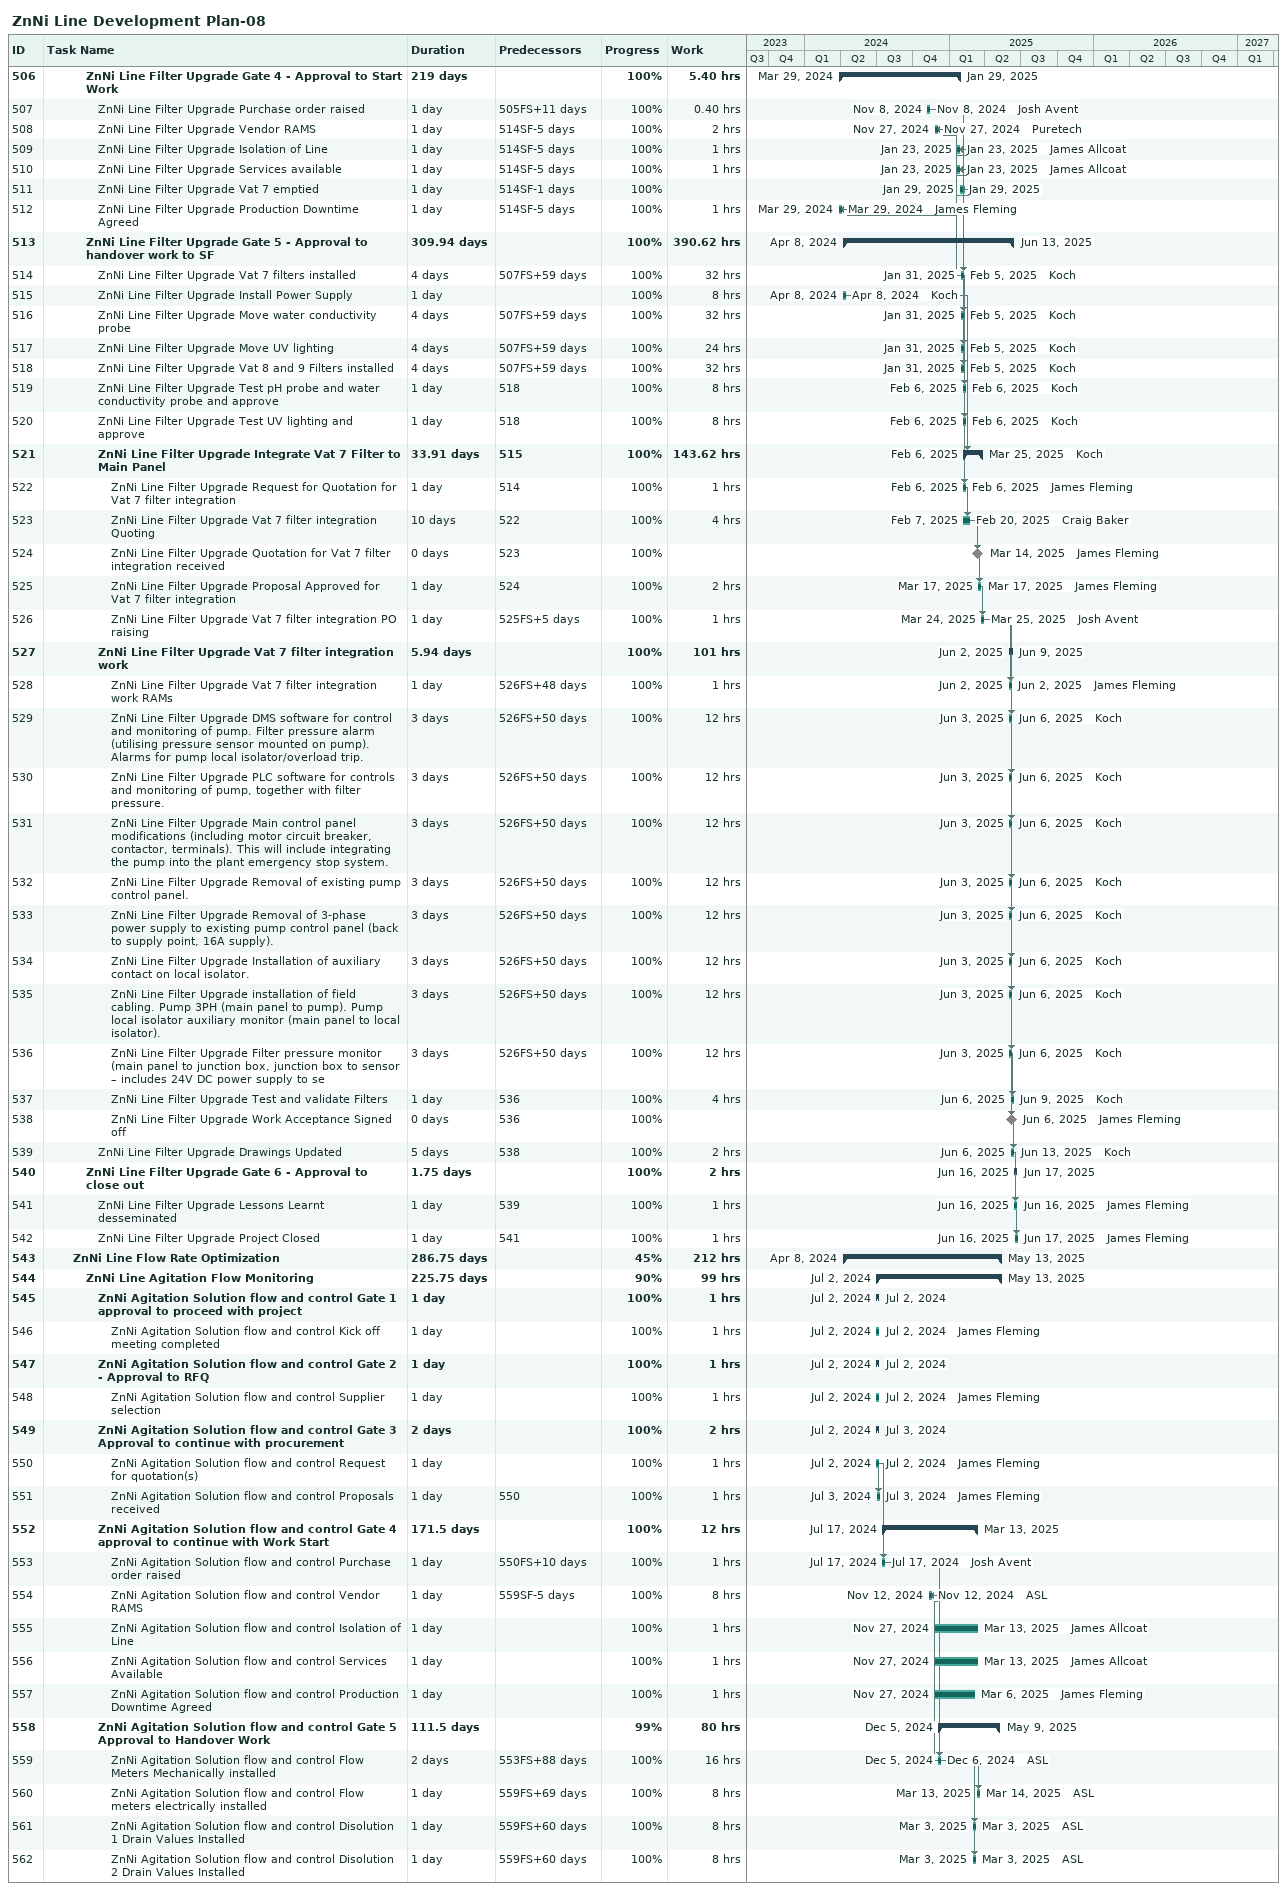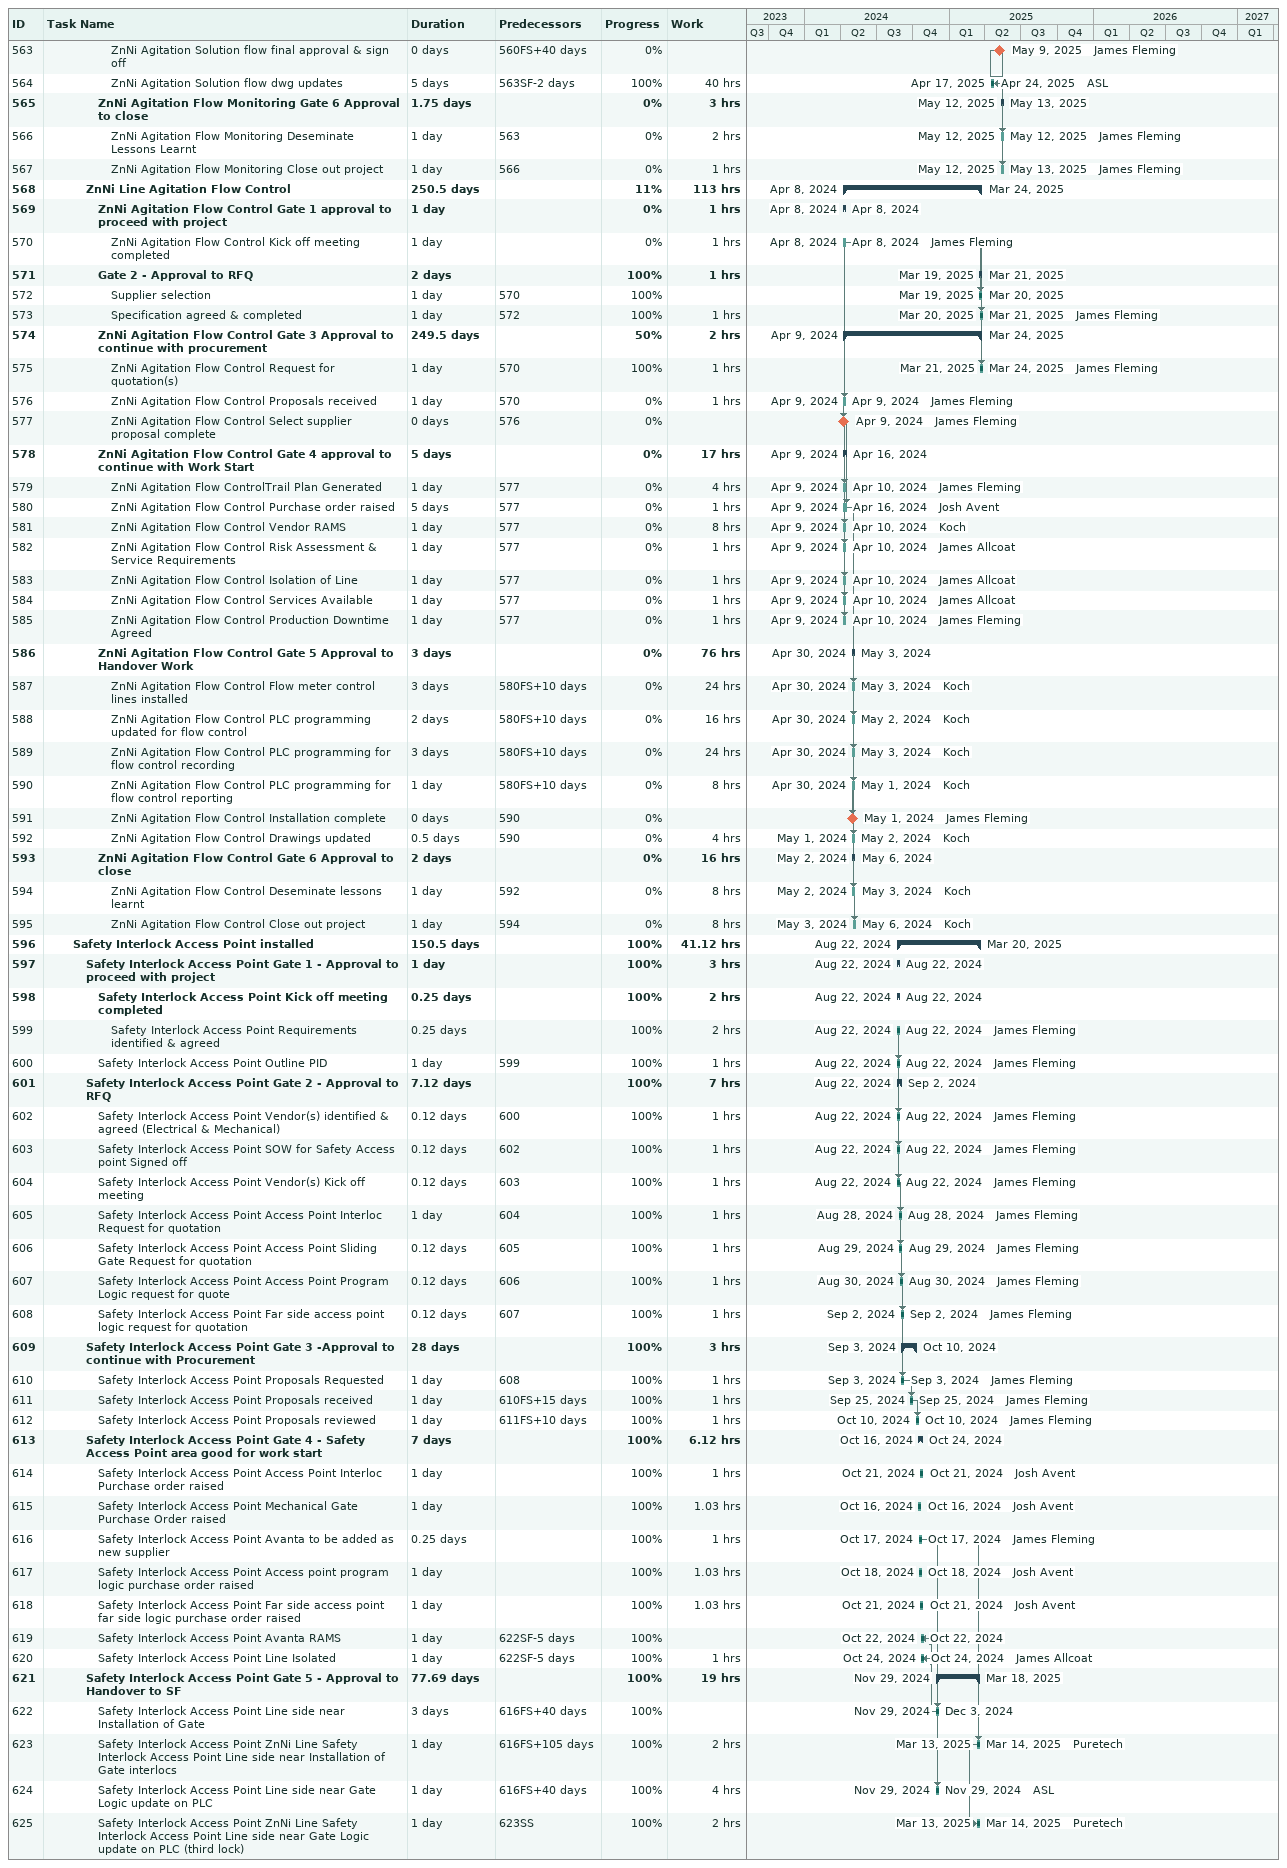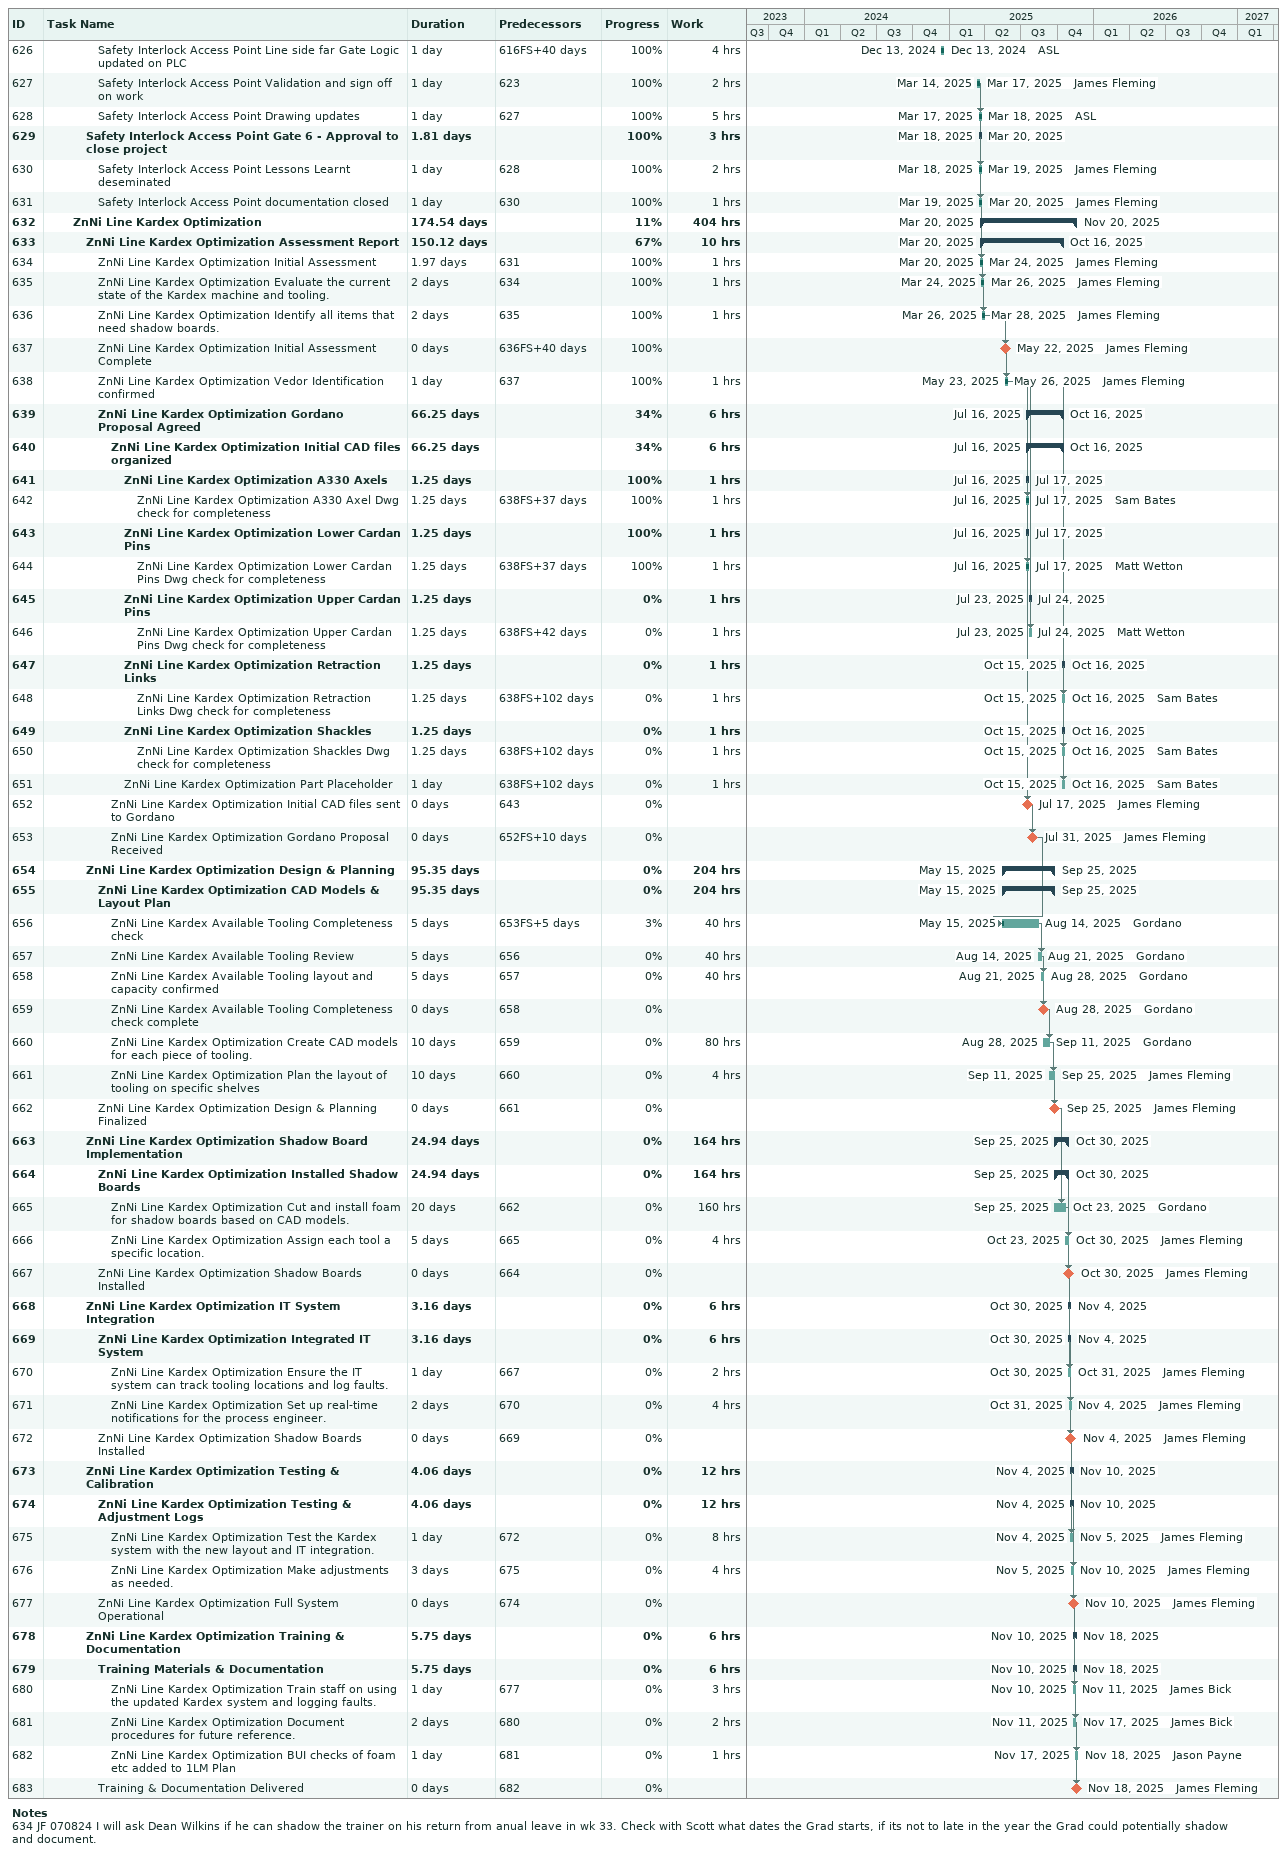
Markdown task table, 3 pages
ZnNi Line Development Plan-08

| ID | Level | Task | Duration | Start | Finish | Predecessors | Resources | % complete | Work (h) |
|---|---|---|---|---|---|---|---|---|---|
| 506 | 4 | **ZnNi Line Filter Upgrade Gate 4 - Approval to Start Work** | 219d | 2024-03-29 | 2025-01-29 |  |  | 100 | 5.40 |
| 507 | 5 | ZnNi Line Filter Upgrade Purchase order raised | 1d | 2024-11-08 | 2024-11-08 | 505FS+11d | Josh Avent | 100 | 0.40 |
| 508 | 5 | ZnNi Line Filter Upgrade Vendor RAMS | 1d | 2024-11-27 | 2024-11-27 | 514SF-5d | Puretech | 100 | 2 |
| 509 | 5 | ZnNi Line Filter Upgrade Isolation of Line | 1d | 2025-01-23 | 2025-01-23 | 514SF-5d | James Allcoat | 100 | 1 |
| 510 | 5 | ZnNi Line Filter Upgrade Services available | 1d | 2025-01-23 | 2025-01-23 | 514SF-5d | James Allcoat | 100 | 1 |
| 511 | 5 | ZnNi Line Filter Upgrade Vat 7 emptied | 1d | 2025-01-29 | 2025-01-29 | 514SF-1d |  | 100 |  |
| 512 | 5 | ZnNi Line Filter Upgrade Production Downtime Agreed | 1d | 2024-03-29 | 2024-03-29 | 514SF-5d | James Fleming | 100 | 1 |
| 513 | 4 | **ZnNi Line Filter Upgrade Gate 5 - Approval to handover work to SF** | 309.94d | 2024-04-08 | 2025-06-13 |  |  | 100 | 390.62 |
| 514 | 5 | ZnNi Line Filter Upgrade Vat 7 filters installed | 4d | 2025-01-31 | 2025-02-05 | 507FS+59d | Koch | 100 | 32 |
| 515 | 5 | ZnNi Line Filter Upgrade Install Power Supply | 1d | 2024-04-08 | 2024-04-08 |  | Koch | 100 | 8 |
| 516 | 5 | ZnNi Line Filter Upgrade Move water conductivity probe | 4d | 2025-01-31 | 2025-02-05 | 507FS+59d | Koch | 100 | 32 |
| 517 | 5 | ZnNi Line Filter Upgrade Move UV lighting | 4d | 2025-01-31 | 2025-02-05 | 507FS+59d | Koch | 100 | 24 |
| 518 | 5 | ZnNi Line Filter Upgrade Vat 8 and 9 Filters installed | 4d | 2025-01-31 | 2025-02-05 | 507FS+59d | Koch | 100 | 32 |
| 519 | 5 | ZnNi Line Filter Upgrade Test pH probe and water conductivity probe and approve | 1d | 2025-02-06 | 2025-02-06 | 518 | Koch | 100 | 8 |
| 520 | 5 | ZnNi Line Filter Upgrade Test UV lighting and approve | 1d | 2025-02-06 | 2025-02-06 | 518 | Koch | 100 | 8 |
| 521 | 5 | **ZnNi Line Filter Upgrade Integrate Vat 7 Filter to Main Panel** | 33.91d | 2025-02-06 | 2025-03-25 | 515 | Koch | 100 | 143.62 |
| 522 | 6 | ZnNi Line Filter Upgrade Request for Quotation for Vat 7 filter integration | 1d | 2025-02-06 | 2025-02-06 | 514 | James Fleming | 100 | 1 |
| 523 | 6 | ZnNi Line Filter Upgrade Vat 7 filter integration Quoting | 10d | 2025-02-07 | 2025-02-20 | 522 | Craig Baker | 100 | 4 |
| 524 | 6 | ZnNi Line Filter Upgrade Quotation for Vat 7 filter integration received | 0d | 2025-03-14 | 2025-03-14 | 523 | James Fleming | 100 |  |
| 525 | 6 | ZnNi Line Filter Upgrade Proposal Approved for Vat 7 filter integration | 1d | 2025-03-17 | 2025-03-17 | 524 | James Fleming | 100 | 2 |
| 526 | 6 | ZnNi Line Filter Upgrade Vat 7 filter integration PO raising | 1d | 2025-03-24 | 2025-03-25 | 525FS+5d | Josh Avent | 100 | 1 |
| 527 | 5 | **ZnNi Line Filter Upgrade Vat 7 filter integration work** | 5.94d | 2025-06-02 | 2025-06-09 |  |  | 100 | 101 |
| 528 | 6 | ZnNi Line Filter Upgrade Vat 7 filter integration work RAMs | 1d | 2025-06-02 | 2025-06-02 | 526FS+48d | James Fleming | 100 | 1 |
| 529 | 6 | ZnNi Line Filter Upgrade DMS software for control and monitoring of pump. Filter pressure alarm (utilising pressure sensor mounted on pump). Alarms for pump local isolator/overload trip. | 3d | 2025-06-03 | 2025-06-06 | 526FS+50d | Koch | 100 | 12 |
| 530 | 6 | ZnNi Line Filter Upgrade PLC software for controls and monitoring of pump, together with filter pressure. | 3d | 2025-06-03 | 2025-06-06 | 526FS+50d | Koch | 100 | 12 |
| 531 | 6 | ZnNi Line Filter Upgrade Main control panel modifications (including motor circuit breaker, contactor, terminals). This will include integrating the pump into the plant emergency stop system. | 3d | 2025-06-03 | 2025-06-06 | 526FS+50d | Koch | 100 | 12 |
| 532 | 6 | ZnNi Line Filter Upgrade Removal of existing pump control panel. | 3d | 2025-06-03 | 2025-06-06 | 526FS+50d | Koch | 100 | 12 |
| 533 | 6 | ZnNi Line Filter Upgrade Removal of 3-phase power supply to existing pump control panel (back to supply point, 16A supply). | 3d | 2025-06-03 | 2025-06-06 | 526FS+50d | Koch | 100 | 12 |
| 534 | 6 | ZnNi Line Filter Upgrade Installation of auxiliary contact on local isolator. | 3d | 2025-06-03 | 2025-06-06 | 526FS+50d | Koch | 100 | 12 |
| 535 | 6 | ZnNi Line Filter Upgrade installation of field cabling. Pump 3PH (main panel to pump). Pump local isolator auxiliary monitor (main panel to local isolator). | 3d | 2025-06-03 | 2025-06-06 | 526FS+50d | Koch | 100 | 12 |
| 536 | 6 | ZnNi Line Filter Upgrade Filter pressure monitor (main panel to junction box, junction box to sensor – includes 24V DC power supply to se | 3d | 2025-06-03 | 2025-06-06 | 526FS+50d | Koch | 100 | 12 |
| 537 | 6 | ZnNi Line Filter Upgrade Test and validate Filters | 1d | 2025-06-06 | 2025-06-09 | 536 | Koch | 100 | 4 |
| 538 | 6 | ZnNi Line Filter Upgrade Work Acceptance Signed off | 0d | 2025-06-06 | 2025-06-06 | 536 | James Fleming | 100 |  |
| 539 | 5 | ZnNi Line Filter Upgrade Drawings Updated | 5d | 2025-06-06 | 2025-06-13 | 538 | Koch | 100 | 2 |
| 540 | 4 | **ZnNi Line Filter Upgrade Gate 6 - Approval to close out** | 1.75d | 2025-06-16 | 2025-06-17 |  |  | 100 | 2 |
| 541 | 5 | ZnNi Line Filter Upgrade Lessons Learnt desseminated | 1d | 2025-06-16 | 2025-06-16 | 539 | James Fleming | 100 | 1 |
| 542 | 5 | ZnNi Line Filter Upgrade Project Closed | 1d | 2025-06-16 | 2025-06-17 | 541 | James Fleming | 100 | 1 |
| 543 | 3 | **ZnNi Line Flow Rate Optimization** | 286.75d | 2024-04-08 | 2025-05-13 |  |  | 45 | 212 |
| 544 | 4 | **ZnNi Line Agitation Flow Monitoring** | 225.75d | 2024-07-02 | 2025-05-13 |  |  | 90 | 99 |
| 545 | 5 | **ZnNi Agitation Solution flow and control Gate 1 approval to proceed with project** | 1d | 2024-07-02 | 2024-07-02 |  |  | 100 | 1 |
| 546 | 6 | ZnNi Agitation Solution flow and control Kick off meeting completed | 1d | 2024-07-02 | 2024-07-02 |  | James Fleming | 100 | 1 |
| 547 | 5 | **ZnNi Agitation Solution flow and control Gate 2 - Approval to RFQ** | 1d | 2024-07-02 | 2024-07-02 |  |  | 100 | 1 |
| 548 | 6 | ZnNi Agitation Solution flow and control Supplier selection | 1d | 2024-07-02 | 2024-07-02 |  | James Fleming | 100 | 1 |
| 549 | 5 | **ZnNi Agitation Solution flow and control Gate 3 Approval to continue with procurement** | 2d | 2024-07-02 | 2024-07-03 |  |  | 100 | 2 |
| 550 | 6 | ZnNi Agitation Solution flow and control Request for quotation(s) | 1d | 2024-07-02 | 2024-07-02 |  | James Fleming | 100 | 1 |
| 551 | 6 | ZnNi Agitation Solution flow and control Proposals received | 1d | 2024-07-03 | 2024-07-03 | 550 | James Fleming | 100 | 1 |
| 552 | 5 | **ZnNi Agitation Solution flow and control Gate 4 approval to continue with Work Start** | 171.5d | 2024-07-17 | 2025-03-13 |  |  | 100 | 12 |
| 553 | 6 | ZnNi Agitation Solution flow and control Purchase order raised | 1d | 2024-07-17 | 2024-07-17 | 550FS+10d | Josh Avent | 100 | 1 |
| 554 | 6 | ZnNi Agitation Solution flow and control Vendor RAMS | 1d | 2024-11-12 | 2024-11-12 | 559SF-5d | ASL | 100 | 8 |
| 555 | 6 | ZnNi Agitation Solution flow and control Isolation of Line | 1d | 2024-11-27 | 2025-03-13 |  | James Allcoat | 100 | 1 |
| 556 | 6 | ZnNi Agitation Solution flow and control Services Available | 1d | 2024-11-27 | 2025-03-13 |  | James Allcoat | 100 | 1 |
| 557 | 6 | ZnNi Agitation Solution flow and control Production Downtime Agreed | 1d | 2024-11-27 | 2025-03-06 |  | James Fleming | 100 | 1 |
| 558 | 5 | **ZnNi Agitation Solution flow and control Gate 5 Approval to Handover Work** | 111.5d | 2024-12-05 | 2025-05-09 |  |  | 99 | 80 |
| 559 | 6 | ZnNi Agitation Solution flow and control Flow Meters Mechanically installed | 2d | 2024-12-05 | 2024-12-06 | 553FS+88d | ASL | 100 | 16 |
| 560 | 6 | ZnNi Agitation Solution flow and control Flow meters electrically installed | 1d | 2025-03-13 | 2025-03-14 | 559FS+69d | ASL | 100 | 8 |
| 561 | 6 | ZnNi Agitation Solution flow and control Disolution 1 Drain Values Installed | 1d | 2025-03-03 | 2025-03-03 | 559FS+60d | ASL | 100 | 8 |
| 562 | 6 | ZnNi Agitation Solution flow and control Disolution 2 Drain Values Installed | 1d | 2025-03-03 | 2025-03-03 | 559FS+60d | ASL | 100 | 8 |
| 563 | 6 | ZnNi Agitation Solution flow final approval & sign off | 0d | 2025-05-09 | 2025-05-09 | 560FS+40d | James Fleming | 0 |  |
| 564 | 6 | ZnNi Agitation Solution flow dwg updates | 5d | 2025-04-17 | 2025-04-24 | 563SF-2d | ASL | 100 | 40 |
| 565 | 5 | **ZnNi Agitation Flow Monitoring Gate 6 Approval to close** | 1.75d | 2025-05-12 | 2025-05-13 |  |  | 0 | 3 |
| 566 | 6 | ZnNi Agitation Flow Monitoring Deseminate Lessons Learnt | 1d | 2025-05-12 | 2025-05-12 | 563 | James Fleming | 0 | 2 |
| 567 | 6 | ZnNi Agitation Flow Monitoring Close out project | 1d | 2025-05-12 | 2025-05-13 | 566 | James Fleming | 0 | 1 |
| 568 | 4 | **ZnNi Line Agitation Flow Control** | 250.5d | 2024-04-08 | 2025-03-24 |  |  | 11 | 113 |
| 569 | 5 | **ZnNi Agitation Flow Control Gate 1 approval to proceed with project** | 1d | 2024-04-08 | 2024-04-08 |  |  | 0 | 1 |
| 570 | 6 | ZnNi Agitation Flow Control Kick off meeting completed | 1d | 2024-04-08 | 2024-04-08 |  | James Fleming | 0 | 1 |
| 571 | 5 | **Gate 2 - Approval to RFQ** | 2d | 2025-03-19 | 2025-03-21 |  |  | 100 | 1 |
| 572 | 6 | Supplier selection | 1d | 2025-03-19 | 2025-03-20 | 570 |  | 100 |  |
| 573 | 6 | Specification agreed & completed | 1d | 2025-03-20 | 2025-03-21 | 572 | James Fleming | 100 | 1 |
| 574 | 5 | **ZnNi Agitation Flow Control Gate 3 Approval to continue with procurement** | 249.5d | 2024-04-09 | 2025-03-24 |  |  | 50 | 2 |
| 575 | 6 | ZnNi Agitation Flow Control Request for quotation(s) | 1d | 2025-03-21 | 2025-03-24 | 570 | James Fleming | 100 | 1 |
| 576 | 6 | ZnNi Agitation Flow Control Proposals received | 1d | 2024-04-09 | 2024-04-09 | 570 | James Fleming | 0 | 1 |
| 577 | 6 | ZnNi Agitation Flow Control Select supplier proposal complete | 0d | 2024-04-09 | 2024-04-09 | 576 | James Fleming | 0 |  |
| 578 | 5 | **ZnNi Agitation Flow Control Gate 4 approval to continue with Work Start** | 5d | 2024-04-09 | 2024-04-16 |  |  | 0 | 17 |
| 579 | 6 | ZnNi Agitation Flow ControlTrail Plan Generated | 1d | 2024-04-09 | 2024-04-10 | 577 | James Fleming | 0 | 4 |
| 580 | 6 | ZnNi Agitation Flow Control Purchase order raised | 5d | 2024-04-09 | 2024-04-16 | 577 | Josh Avent | 0 | 1 |
| 581 | 6 | ZnNi Agitation Flow Control Vendor RAMS | 1d | 2024-04-09 | 2024-04-10 | 577 | Koch | 0 | 8 |
| 582 | 6 | ZnNi Agitation Flow Control Risk Assessment & Service Requirements | 1d | 2024-04-09 | 2024-04-10 | 577 | James Allcoat | 0 | 1 |
| 583 | 6 | ZnNi Agitation Flow Control Isolation of Line | 1d | 2024-04-09 | 2024-04-10 | 577 | James Allcoat | 0 | 1 |
| 584 | 6 | ZnNi Agitation Flow Control Services Available | 1d | 2024-04-09 | 2024-04-10 | 577 | James Allcoat | 0 | 1 |
| 585 | 6 | ZnNi Agitation Flow Control Production Downtime Agreed | 1d | 2024-04-09 | 2024-04-10 | 577 | James Fleming | 0 | 1 |
| 586 | 5 | **ZnNi Agitation Flow Control Gate 5 Approval to Handover Work** | 3d | 2024-04-30 | 2024-05-03 |  |  | 0 | 76 |
| 587 | 6 | ZnNi Agitation Flow Control Flow meter control lines installed | 3d | 2024-04-30 | 2024-05-03 | 580FS+10d | Koch | 0 | 24 |
| 588 | 6 | ZnNi Agitation Flow Control PLC programming updated for flow control | 2d | 2024-04-30 | 2024-05-02 | 580FS+10d | Koch | 0 | 16 |
| 589 | 6 | ZnNi Agitation Flow Control PLC programming for flow control recording | 3d | 2024-04-30 | 2024-05-03 | 580FS+10d | Koch | 0 | 24 |
| 590 | 6 | ZnNi Agitation Flow Control PLC programming for flow control reporting | 1d | 2024-04-30 | 2024-05-01 | 580FS+10d | Koch | 0 | 8 |
| 591 | 6 | ZnNi Agitation Flow Control Installation complete | 0d | 2024-05-01 | 2024-05-01 | 590 | James Fleming | 0 |  |
| 592 | 6 | ZnNi Agitation Flow Control Drawings updated | 0.5d | 2024-05-01 | 2024-05-02 | 590 | Koch | 0 | 4 |
| 593 | 5 | **ZnNi Agitation Flow Control Gate 6 Approval to close** | 2d | 2024-05-02 | 2024-05-06 |  |  | 0 | 16 |
| 594 | 6 | ZnNi Agitation Flow Control Deseminate lessons learnt | 1d | 2024-05-02 | 2024-05-03 | 592 | Koch | 0 | 8 |
| 595 | 6 | ZnNi Agitation Flow Control Close out project | 1d | 2024-05-03 | 2024-05-06 | 594 | Koch | 0 | 8 |
| 596 | 3 | **Safety Interlock Access Point installed** | 150.5d | 2024-08-22 | 2025-03-20 |  |  | 100 | 41.12 |
| 597 | 4 | **Safety Interlock Access Point Gate 1 - Approval to proceed with project** | 1d | 2024-08-22 | 2024-08-22 |  |  | 100 | 3 |
| 598 | 5 | **Safety Interlock Access Point Kick off meeting completed** | 0.25d | 2024-08-22 | 2024-08-22 |  |  | 100 | 2 |
| 599 | 6 | Safety Interlock Access Point Requirements identified & agreed | 0.25d | 2024-08-22 | 2024-08-22 |  | James Fleming | 100 | 2 |
| 600 | 5 | Safety Interlock Access Point Outline PID | 1d | 2024-08-22 | 2024-08-22 | 599 | James Fleming | 100 | 1 |
| 601 | 4 | **Safety Interlock Access Point Gate 2 - Approval to RFQ** | 7.12d | 2024-08-22 | 2024-09-02 |  |  | 100 | 7 |
| 602 | 5 | Safety Interlock Access Point Vendor(s) identified & agreed (Electrical & Mechanical) | 0.12d | 2024-08-22 | 2024-08-22 | 600 | James Fleming | 100 | 1 |
| 603 | 5 | Safety Interlock Access Point SOW for Safety Access point Signed off | 0.12d | 2024-08-22 | 2024-08-22 | 602 | James Fleming | 100 | 1 |
| 604 | 5 | Safety Interlock Access Point Vendor(s) Kick off meeting | 0.12d | 2024-08-22 | 2024-08-22 | 603 | James Fleming | 100 | 1 |
| 605 | 5 | Safety Interlock Access Point Access Point Interloc Request for quotation | 1d | 2024-08-28 | 2024-08-28 | 604 | James Fleming | 100 | 1 |
| 606 | 5 | Safety Interlock Access Point Access Point Sliding Gate Request for quotation | 0.12d | 2024-08-29 | 2024-08-29 | 605 | James Fleming | 100 | 1 |
| 607 | 5 | Safety Interlock Access Point Access Point Program Logic request for quote | 0.12d | 2024-08-30 | 2024-08-30 | 606 | James Fleming | 100 | 1 |
| 608 | 5 | Safety Interlock Access Point Far side access point logic request for quotation | 0.12d | 2024-09-02 | 2024-09-02 | 607 | James Fleming | 100 | 1 |
| 609 | 4 | **Safety Interlock Access Point Gate 3 -Approval to continue with Procurement** | 28d | 2024-09-03 | 2024-10-10 |  |  | 100 | 3 |
| 610 | 5 | Safety Interlock Access Point Proposals Requested | 1d | 2024-09-03 | 2024-09-03 | 608 | James Fleming | 100 | 1 |
| 611 | 5 | Safety Interlock Access Point Proposals received | 1d | 2024-09-25 | 2024-09-25 | 610FS+15d | James Fleming | 100 | 1 |
| 612 | 5 | Safety Interlock Access Point Proposals reviewed | 1d | 2024-10-10 | 2024-10-10 | 611FS+10d | James Fleming | 100 | 1 |
| 613 | 4 | **Safety Interlock Access Point Gate 4 - Safety Access Point area good for work start** | 7d | 2024-10-16 | 2024-10-24 |  |  | 100 | 6.12 |
| 614 | 5 | Safety Interlock Access Point Access Point Interloc Purchase order raised | 1d | 2024-10-21 | 2024-10-21 |  | Josh Avent | 100 | 1 |
| 615 | 5 | Safety Interlock Access Point Mechanical Gate Purchase Order raised | 1d | 2024-10-16 | 2024-10-16 |  | Josh Avent | 100 | 1.03 |
| 616 | 5 | Safety Interlock Access Point Avanta to be added as new supplier | 0.25d | 2024-10-17 | 2024-10-17 |  | James Fleming | 100 | 1 |
| 617 | 5 | Safety Interlock Access Point Access point program logic purchase order raised | 1d | 2024-10-18 | 2024-10-18 |  | Josh Avent | 100 | 1.03 |
| 618 | 5 | Safety Interlock Access Point Far side access point far side logic purchase order raised | 1d | 2024-10-21 | 2024-10-21 |  | Josh Avent | 100 | 1.03 |
| 619 | 5 | Safety Interlock Access Point Avanta RAMS | 1d | 2024-10-22 | 2024-10-22 | 622SF-5d |  | 100 |  |
| 620 | 5 | Safety Interlock Access Point Line Isolated | 1d | 2024-10-24 | 2024-10-24 | 622SF-5d | James Allcoat | 100 | 1 |
| 621 | 4 | **Safety Interlock Access Point Gate 5 - Approval to Handover to SF** | 77.69d | 2024-11-29 | 2025-03-18 |  |  | 100 | 19 |
| 622 | 5 | Safety Interlock Access Point Line side near Installation of Gate | 3d | 2024-11-29 | 2024-12-03 | 616FS+40d |  | 100 |  |
| 623 | 5 | Safety Interlock Access Point ZnNi Line Safety Interlock Access Point Line side near Installation of Gate interlocs | 1d | 2025-03-13 | 2025-03-14 | 616FS+105d | Puretech | 100 | 2 |
| 624 | 5 | Safety Interlock Access Point Line side near Gate Logic update on PLC | 1d | 2024-11-29 | 2024-11-29 | 616FS+40d | ASL | 100 | 4 |
| 625 | 5 | Safety Interlock Access Point ZnNi Line Safety Interlock Access Point Line side near Gate Logic update on PLC (third lock) | 1d | 2025-03-13 | 2025-03-14 | 623SS | Puretech | 100 | 2 |
| 626 | 5 | Safety Interlock Access Point Line side far Gate Logic updated on PLC | 1d | 2024-12-13 | 2024-12-13 | 616FS+40d | ASL | 100 | 4 |
| 627 | 5 | Safety Interlock Access Point Validation and sign off on work | 1d | 2025-03-14 | 2025-03-17 | 623 | James Fleming | 100 | 2 |
| 628 | 5 | Safety Interlock Access Point Drawing updates | 1d | 2025-03-17 | 2025-03-18 | 627 | ASL | 100 | 5 |
| 629 | 4 | **Safety Interlock Access Point Gate 6 - Approval to close project** | 1.81d | 2025-03-18 | 2025-03-20 |  |  | 100 | 3 |
| 630 | 5 | Safety Interlock Access Point Lessons Learnt deseminated | 1d | 2025-03-18 | 2025-03-19 | 628 | James Fleming | 100 | 2 |
| 631 | 5 | Safety Interlock Access Point documentation closed | 1d | 2025-03-19 | 2025-03-20 | 630 | James Fleming | 100 | 1 |
| 632 | 3 | **ZnNi Line Kardex Optimization** | 174.54d | 2025-03-20 | 2025-11-20 |  |  | 11 | 404 |
| 633 | 4 | **ZnNi Line Kardex Optimization Assessment Report** | 150.12d | 2025-03-20 | 2025-10-16 |  |  | 67 | 10 |
| 634 | 5 | ZnNi Line Kardex Optimization Initial Assessment | 1.97d | 2025-03-20 | 2025-03-24 | 631 | James Fleming | 100 | 1 |
| 635 | 5 | ZnNi Line Kardex Optimization Evaluate the current state of the Kardex machine and tooling. | 2d | 2025-03-24 | 2025-03-26 | 634 | James Fleming | 100 | 1 |
| 636 | 5 | ZnNi Line Kardex Optimization Identify all items that need shadow boards. | 2d | 2025-03-26 | 2025-03-28 | 635 | James Fleming | 100 | 1 |
| 637 | 5 | ZnNi Line Kardex Optimization Initial Assessment Complete | 0d | 2025-05-22 | 2025-05-22 | 636FS+40d | James Fleming | 100 |  |
| 638 | 5 | ZnNi Line Kardex Optimization Vedor Identification confirmed | 1d | 2025-05-23 | 2025-05-26 | 637 | James Fleming | 100 | 1 |
| 639 | 5 | **ZnNi Line Kardex Optimization Gordano Proposal Agreed** | 66.25d | 2025-07-16 | 2025-10-16 |  |  | 34 | 6 |
| 640 | 6 | **ZnNi Line Kardex Optimization Initial CAD files organized** | 66.25d | 2025-07-16 | 2025-10-16 |  |  | 34 | 6 |
| 641 | 7 | **ZnNi Line Kardex Optimization A330 Axels** | 1.25d | 2025-07-16 | 2025-07-17 |  |  | 100 | 1 |
| 642 | 8 | ZnNi Line Kardex Optimization A330 Axel Dwg check for completeness | 1.25d | 2025-07-16 | 2025-07-17 | 638FS+37d | Sam Bates | 100 | 1 |
| 643 | 7 | **ZnNi Line Kardex Optimization Lower Cardan Pins** | 1.25d | 2025-07-16 | 2025-07-17 |  |  | 100 | 1 |
| 644 | 8 | ZnNi Line Kardex Optimization Lower Cardan Pins Dwg check for completeness | 1.25d | 2025-07-16 | 2025-07-17 | 638FS+37d | Matt Wetton | 100 | 1 |
| 645 | 7 | **ZnNi Line Kardex Optimization Upper Cardan Pins** | 1.25d | 2025-07-23 | 2025-07-24 |  |  | 0 | 1 |
| 646 | 8 | ZnNi Line Kardex Optimization Upper Cardan Pins Dwg check for completeness | 1.25d | 2025-07-23 | 2025-07-24 | 638FS+42d | Matt Wetton | 0 | 1 |
| 647 | 7 | **ZnNi Line Kardex Optimization Retraction Links** | 1.25d | 2025-10-15 | 2025-10-16 |  |  | 0 | 1 |
| 648 | 8 | ZnNi Line Kardex Optimization Retraction Links Dwg check for completeness | 1.25d | 2025-10-15 | 2025-10-16 | 638FS+102d | Sam Bates | 0 | 1 |
| 649 | 7 | **ZnNi Line Kardex Optimization Shackles** | 1.25d | 2025-10-15 | 2025-10-16 |  |  | 0 | 1 |
| 650 | 8 | ZnNi Line Kardex Optimization Shackles Dwg check for completeness | 1.25d | 2025-10-15 | 2025-10-16 | 638FS+102d | Sam Bates | 0 | 1 |
| 651 | 7 | ZnNi Line Kardex Optimization Part Placeholder | 1d | 2025-10-15 | 2025-10-16 | 638FS+102d | Sam Bates | 0 | 1 |
| 652 | 6 | ZnNi Line Kardex Optimization Initial CAD files sent to Gordano | 0d | 2025-07-17 | 2025-07-17 | 643 | James Fleming | 0 |  |
| 653 | 6 | ZnNi Line Kardex Optimization Gordano Proposal Received | 0d | 2025-07-31 | 2025-07-31 | 652FS+10d | James Fleming | 0 |  |
| 654 | 4 | **ZnNi Line Kardex Optimization Design & Planning** | 95.35d | 2025-05-15 | 2025-09-25 |  |  | 0 | 204 |
| 655 | 5 | **ZnNi Line Kardex Optimization CAD Models & Layout Plan** | 95.35d | 2025-05-15 | 2025-09-25 |  |  | 0 | 204 |
| 656 | 6 | ZnNi Line Kardex Available Tooling Completeness check | 5d | 2025-05-15 | 2025-08-14 | 653FS+5d | Gordano | 3 | 40 |
| 657 | 6 | ZnNi Line Kardex Available Tooling Review | 5d | 2025-08-14 | 2025-08-21 | 656 | Gordano | 0 | 40 |
| 658 | 6 | ZnNi Line Kardex Available Tooling layout and capacity confirmed | 5d | 2025-08-21 | 2025-08-28 | 657 | Gordano | 0 | 40 |
| 659 | 6 | ZnNi Line Kardex Available Tooling Completeness check complete | 0d | 2025-08-28 | 2025-08-28 | 658 | Gordano | 0 |  |
| 660 | 6 | ZnNi Line Kardex Optimization Create CAD models for each piece of tooling. | 10d | 2025-08-28 | 2025-09-11 | 659 | Gordano | 0 | 80 |
| 661 | 6 | ZnNi Line Kardex Optimization Plan the layout of tooling on specific shelves | 10d | 2025-09-11 | 2025-09-25 | 660 | James Fleming | 0 | 4 |
| 662 | 5 | ZnNi Line Kardex Optimization Design & Planning Finalized | 0d | 2025-09-25 | 2025-09-25 | 661 | James Fleming | 0 |  |
| 663 | 4 | **ZnNi Line Kardex Optimization Shadow Board Implementation** | 24.94d | 2025-09-25 | 2025-10-30 |  |  | 0 | 164 |
| 664 | 5 | **ZnNi Line Kardex Optimization Installed Shadow Boards** | 24.94d | 2025-09-25 | 2025-10-30 |  |  | 0 | 164 |
| 665 | 6 | ZnNi Line Kardex Optimization Cut and install foam for shadow boards based on CAD models. | 20d | 2025-09-25 | 2025-10-23 | 662 | Gordano | 0 | 160 |
| 666 | 6 | ZnNi Line Kardex Optimization Assign each tool a specific location. | 5d | 2025-10-23 | 2025-10-30 | 665 | James Fleming | 0 | 4 |
| 667 | 5 | ZnNi Line Kardex Optimization Shadow Boards Installed | 0d | 2025-10-30 | 2025-10-30 | 664 | James Fleming | 0 |  |
| 668 | 4 | **ZnNi Line Kardex Optimization IT System Integration** | 3.16d | 2025-10-30 | 2025-11-04 |  |  | 0 | 6 |
| 669 | 5 | **ZnNi Line Kardex Optimization Integrated IT System** | 3.16d | 2025-10-30 | 2025-11-04 |  |  | 0 | 6 |
| 670 | 6 | ZnNi Line Kardex Optimization Ensure the IT system can track tooling locations and log faults. | 1d | 2025-10-30 | 2025-10-31 | 667 | James Fleming | 0 | 2 |
| 671 | 6 | ZnNi Line Kardex Optimization Set up real-time notifications for the process engineer. | 2d | 2025-10-31 | 2025-11-04 | 670 | James Fleming | 0 | 4 |
| 672 | 5 | ZnNi Line Kardex Optimization Shadow Boards Installed | 0d | 2025-11-04 | 2025-11-04 | 669 | James Fleming | 0 |  |
| 673 | 4 | **ZnNi Line Kardex Optimization Testing & Calibration** | 4.06d | 2025-11-04 | 2025-11-10 |  |  | 0 | 12 |
| 674 | 5 | **ZnNi Line Kardex Optimization Testing & Adjustment Logs** | 4.06d | 2025-11-04 | 2025-11-10 |  |  | 0 | 12 |
| 675 | 6 | ZnNi Line Kardex Optimization Test the Kardex system with the new layout and IT integration. | 1d | 2025-11-04 | 2025-11-05 | 672 | James Fleming | 0 | 8 |
| 676 | 6 | ZnNi Line Kardex Optimization Make adjustments as needed. | 3d | 2025-11-05 | 2025-11-10 | 675 | James Fleming | 0 | 4 |
| 677 | 5 | ZnNi Line Kardex Optimization Full System Operational | 0d | 2025-11-10 | 2025-11-10 | 674 | James Fleming | 0 |  |
| 678 | 4 | **ZnNi Line Kardex Optimization Training & Documentation** | 5.75d | 2025-11-10 | 2025-11-18 |  |  | 0 | 6 |
| 679 | 5 | **Training Materials & Documentation** | 5.75d | 2025-11-10 | 2025-11-18 |  |  | 0 | 6 |
| 680 | 6 | ZnNi Line Kardex Optimization Train staff on using the updated Kardex system and logging faults. | 1d | 2025-11-10 | 2025-11-11 | 677 | James Bick | 0 | 3 |
| 681 | 6 | ZnNi Line Kardex Optimization Document procedures for future reference. | 2d | 2025-11-11 | 2025-11-17 | 680 | James Bick | 0 | 2 |
| 682 | 6 | ZnNi Line Kardex Optimization BUI checks of foam etc added to 1LM Plan | 1d | 2025-11-17 | 2025-11-18 | 681 | Jason Payne | 0 | 1 |
| 683 | 5 | Training & Documentation Delivered | 0d | 2025-11-18 | 2025-11-18 | 682 | James Fleming | 0 |  |

Notes
- 634: JF 070824 I will ask Dean Wilkins if he can shadow the trainer on his return from anual leave in wk 33. Check with Scott what dates the Grad starts, if its not to late in the year the Grad could potentially shadow and document.
